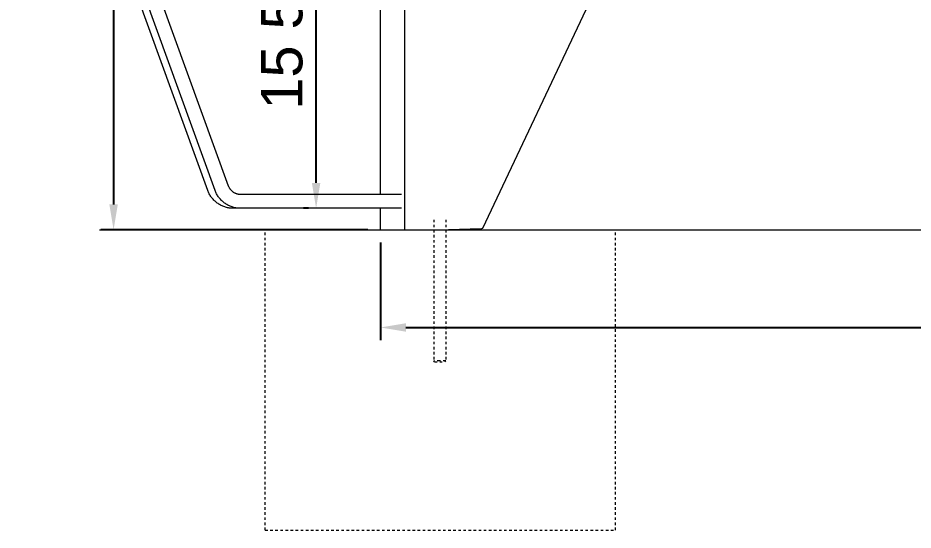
# Model space of a CAD drawing. Header units: inches. Extents: x -10 to 196, y -2 to 124.
# Drawn here: x -10.08 to 25.14, y 83.48 to 103.62 of the extents above; entities that cross this region are included whole.
import ezdxf

# ---------------------------------------------------------------- set-up
doc = ezdxf.new("R2010")
doc.units = ezdxf.units.IN
doc.linetypes.add('HIDDEN', pattern=[1.905, 1.27, -0.635])
for name, color, linetype, lineweight in [('ZANO_R', 7, 'Continuous', 0), ('ZANO_R_przerywana', 250, 'HIDDEN', 0), ('ZANO_W', 1, 'Continuous', 0)]:
    doc.layers.add(name, color=color, linetype=linetype, lineweight=lineweight)
doc.styles.get("Standard").update_dxf_attribs({"font": 'arial.ttf'})
doc.dimstyles.new('amerykanie', dxfattribs={"dimtxt": 50, "dimasz": 50, "dimexe": 0.5, "dimexo": 0.5, "dimgap": 1, "dimtad": 1, "dimdec": 0, "dimzin": 0, "dimlunit": 5, "dimtxsty": 'Standard', "dimcen": 0.09, "dimclrd": 1, "dimclre": 1, "dimclrt": 1, "dimazin": 0, "dimtfac": 1, "dimtdec": 0, "dimtmove": 0, "dimatfit": 3, "dimfxl": 1, "dimtzin": 0, "dimarcsym": 1})

# ---------------------------------------------------------------- blocks, each defined once
blk = doc.blocks.new('*D381')
at = {"layer": 'ZANO_W', "color": 1, "lineweight": -2}
for p, q in [((1.488, 111.463), (1.154, 111.463)), ((1.654, 97.135), (1.654, 110.463)), ((1.349, 96.135), (1.154, 96.135))]:
    blk.add_line(p, q, dxfattribs=at)
at = {"layer": 'ZANO_W', "color": 1}
for points in [[(1.821, 110.463), (1.488, 110.463), (1.654, 111.463)], [(1.488, 97.135), (1.821, 97.135), (1.654, 96.135)]]:
    blk.add_solid(points, dxfattribs=at)
at = {"layer": 'ZANO_W', "color": 1, "insert": (0.314, 103.799), "char_height": 1.625, "attachment_point": 5, "rotation": 90}
blk.add_mtext('15 5/16', dxfattribs=at)
blk = doc.blocks.new('*D383')
at = {"layer": 'ZANO_W', "color": 1, "lineweight": -2}
for p, q in [((4.189, 94.788), (4.189, 90.947)), ((113.585, 94.788), (113.585, 90.947)), ((5.189, 91.447), (112.585, 91.447))]:
    blk.add_line(p, q, dxfattribs=at)
at = {"layer": 'ZANO_W', "color": 1}
for points in [[(5.189, 91.614), (5.189, 91.28), (4.189, 91.447)], [(112.585, 91.28), (112.585, 91.614), (113.585, 91.447)]]:
    blk.add_solid(points, dxfattribs=at)
at = {"layer": 'ZANO_W', "color": 1, "insert": (58.887, 92.788), "char_height": 1.625, "attachment_point": 5}
blk.add_mtext('109 3/8', dxfattribs=at)
blk = doc.blocks.new('*D384')
at = {"layer": 'ZANO_W', "color": 1, "lineweight": -2}
for p, q in [((20.492, 123.77), (-6.812, 123.77)), ((-6.312, 122.77), (-6.312, 96.288)), ((3.689, 95.288), (-6.812, 95.288))]:
    blk.add_line(p, q, dxfattribs=at)
at = {"layer": 'ZANO_W', "color": 1}
for points in [[(-6.145, 122.77), (-6.479, 122.77), (-6.312, 123.77)], [(-6.479, 96.288), (-6.145, 96.288), (-6.312, 95.288)]]:
    blk.add_solid(points, dxfattribs=at)
at = {"layer": 'ZANO_W', "color": 1, "insert": (-7.652, 109.529), "char_height": 1.625, "attachment_point": 5, "rotation": 90}
blk.add_mtext('28 1/2', dxfattribs=at)
blk = doc.blocks.new('*D387')
at = {"layer": 'ZANO_W', "color": 1, "lineweight": -2}
blk.add_arc((159.99, 95.288), 5.938, 93.9709, 170.339, dxfattribs=at)
at = {"layer": 'ZANO_W', "color": 1}
for points in [[(159.576, 101.045), (159.581, 101.378), (160.578, 101.196)], [(153.97, 96.299), (154.302, 96.27), (154.052, 95.288)]]:
    blk.add_solid(points, dxfattribs=at)
at = {"layer": 'ZANO_W', "color": 1, "insert": (155.105, 100.683), "char_height": 1.625, "attachment_point": 5, "rotation": 42.155}
blk.add_mtext("95%%d41'", dxfattribs=at)

msp = doc.modelspace()

# ---------------------------------------------------------------- linework, layer by layer
at = {"layer": 'ZANO_R'}
for p, q in [((5.14992, 95.28803), (5.14992, 112.06044)), ((4.18949, 96.68587), (4.18949, 110.91213)), ((8.20698, 95.35352), (13.92673, 107.44233)), ((-5.20032, 106.40111), (-1.79984, 97.02232)), ((-2.60628, 96.83446), (-6.00676, 106.21326)), ((-2.31803, 96.83444), (-5.71852, 106.21323)), ((-2.59309, 96.7999), (-2.60628, 96.83446)), ((-2.30485, 96.79987), (-2.31803, 96.83444)), ((-1.79984, 97.02232), (-1.79352, 97.00572)), ((-1.79352, 97.00572), (-1.78663, 96.98934)), ((-1.78663, 96.98934), (-1.77918, 96.97322)), ((-1.77918, 96.97322), (-1.77117, 96.95737)), ((-1.77117, 96.95737), (-1.7626, 96.9418)), ((-1.7626, 96.9418), (-1.7535, 96.92654)), ((-1.7535, 96.92654), (-1.74388, 96.91161)), ((-1.74388, 96.91161), (-1.73373, 96.89703)), ((-1.73373, 96.89703), (-1.72309, 96.88281)), ((-1.72309, 96.88281), (-1.71196, 96.86896)), ((-1.71196, 96.86896), (-1.70034, 96.85552)), ((-1.70034, 96.85552), (-1.68827, 96.84249)), ((-1.68827, 96.84249), (-1.67575, 96.82988)), ((-2.57871, 96.76581), (-2.59309, 96.7999)), ((-2.56315, 96.73224), (-2.57871, 96.76581)), ((-2.54643, 96.69924), (-2.56315, 96.73224)), ((-2.52857, 96.66685), (-2.54643, 96.69924)), ((-2.50958, 96.63509), (-2.52857, 96.66685)), ((-2.4895, 96.60402), (-2.50958, 96.63509)), ((-2.46835, 96.57366), (-2.4895, 96.60402)), ((-2.44615, 96.54407), (-2.46835, 96.57366)), ((-2.42294, 96.51526), (-2.44615, 96.54407)), ((-2.39873, 96.48728), (-2.42294, 96.51526)), ((-2.37356, 96.46017), (-2.39873, 96.48728)), ((-2.29047, 96.76578), (-2.30485, 96.79987)), ((-2.27491, 96.73222), (-2.29047, 96.76578)), ((-2.25819, 96.69922), (-2.27491, 96.73222)), ((-2.24032, 96.66682), (-2.25819, 96.69922)), ((-2.22134, 96.63507), (-2.24032, 96.66682)), ((-2.20126, 96.60399), (-2.22134, 96.63507)), ((-2.18011, 96.57364), (-2.20126, 96.60399)), ((-2.15791, 96.54404), (-2.18011, 96.57364)), ((-2.13469, 96.51524), (-2.15791, 96.54404)), ((-2.11048, 96.48726), (-2.13469, 96.51524)), ((-2.08531, 96.46014), (-2.11048, 96.48726)), ((-1.67575, 96.82988), (-1.6628, 96.81773)), ((-1.6628, 96.81773), (-1.64943, 96.80603)), ((-1.64943, 96.80603), (-1.63566, 96.7948)), ((-1.63566, 96.7948), (-1.62151, 96.78407)), ((-1.62151, 96.78407), (-1.60699, 96.77383)), ((-1.60699, 96.77383), (-1.59212, 96.7641)), ((-1.59212, 96.7641), (-1.57693, 96.7549)), ((-1.57693, 96.7549), (-1.56142, 96.74624)), ((-1.56142, 96.74624), (-1.54562, 96.73812)), ((-1.54562, 96.73812), (-1.52954, 96.73056)), ((-1.52954, 96.73056), (-1.51321, 96.72357)), ((-1.51321, 96.72357), (-1.49665, 96.71714)), ((-1.49665, 96.71714), (-1.47987, 96.7113)), ((-1.47987, 96.7113), (-1.4629, 96.70605)), ((-1.4629, 96.70605), (-1.44576, 96.7014)), ((-1.44576, 96.7014), (-1.42846, 96.69735)), ((-1.42846, 96.69735), (-1.41103, 96.6939)), ((-1.41103, 96.6939), (-1.3935, 96.69106)), ((-1.3935, 96.69106), (-1.37587, 96.68884)), ((-1.37587, 96.68884), (-1.35818, 96.68723)), ((-1.35818, 96.68723), (-1.34044, 96.68624)), ((-1.34044, 96.68624), (-1.32268, 96.68587)), ((-1.32268, 96.68587), (-1.32181, 96.68587)), ((-1.32181, 96.68587), (5.01778, 96.68587)), ((-2.34746, 96.43395), (-2.37356, 96.46017)), ((-2.32046, 96.40865), (-2.34746, 96.43395)), ((-2.29259, 96.38432), (-2.32046, 96.40865)), ((-2.2639, 96.36097), (-2.29259, 96.38432)), ((-2.2344, 96.33863), (-2.2639, 96.36097)), ((-2.20415, 96.31734), (-2.2344, 96.33863)), ((-2.17317, 96.29712), (-2.20415, 96.31734)), ((-2.1415, 96.27799), (-2.17317, 96.29712)), ((-2.10918, 96.25997), (-2.1415, 96.27799)), ((-2.07626, 96.2431), (-2.10918, 96.25997)), ((-2.05921, 96.43392), (-2.08531, 96.46014)), ((-2.04277, 96.22738), (-2.07626, 96.2431)), ((-2.03221, 96.40863), (-2.05921, 96.43392)), ((-2.00875, 96.21285), (-2.04277, 96.22738)), ((-2.00435, 96.38429), (-2.03221, 96.40863)), ((-1.97424, 96.1995), (-2.00875, 96.21285)), ((-1.97565, 96.36094), (-2.00435, 96.38429)), ((-1.94616, 96.33861), (-1.97565, 96.36094)), ((-1.93929, 96.18737), (-1.97424, 96.1995)), ((-1.9159, 96.31732), (-1.94616, 96.33861)), ((-1.90393, 96.17647), (-1.93929, 96.18737)), ((-1.88492, 96.29709), (-1.9159, 96.31732)), ((-1.86822, 96.16681), (-1.90393, 96.17647)), ((-1.85325, 96.27796), (-1.88492, 96.29709)), ((-1.83219, 96.1584), (-1.86822, 96.16681)), ((-1.82094, 96.25995), (-1.85325, 96.27796)), ((-1.79589, 96.15125), (-1.83219, 96.1584)), ((-1.78802, 96.24308), (-1.82094, 96.25995)), ((-1.75937, 96.14537), (-1.79589, 96.15125)), ((-1.75452, 96.22736), (-1.78802, 96.24308)), ((-1.72266, 96.14077), (-1.75937, 96.14537)), ((-1.7205, 96.21282), (-1.75452, 96.22736)), ((-1.68581, 96.13746), (-1.72266, 96.14077)), ((-1.686, 96.19948), (-1.7205, 96.21282)), ((-1.65104, 96.18735), (-1.686, 96.19948)), ((-1.64887, 96.13543), (-1.68581, 96.13746)), ((-1.61569, 96.17645), (-1.65104, 96.18735)), ((-1.61188, 96.13469), (-1.64887, 96.13543)), ((-1.57998, 96.16678), (-1.61569, 96.17645)), ((-1.61005, 96.13469), (-1.61188, 96.13469)), ((-1.32364, 96.13469), (-1.61005, 96.13469)), ((-1.54395, 96.15837), (-1.57998, 96.16678)), ((-1.50765, 96.15122), (-1.54395, 96.15837)), ((-1.47112, 96.14535), (-1.50765, 96.15122)), ((-1.43441, 96.14075), (-1.47112, 96.14535)), ((-1.39757, 96.13743), (-1.43441, 96.14075)), ((-1.36063, 96.1354), (-1.39757, 96.13743)), ((-1.32364, 96.13466), (-1.36063, 96.1354)), ((-1.32181, 96.13466), (-1.32364, 96.13466)), ((5.01777, 96.13466), (-1.32181, 96.13466)), ((4.18949, 95.28803), (4.18949, 96.13466)), ((-0.35118, 95.28803), (13.42897, 95.28803)), ((8.15242, 95.3223), (6.85859, 95.28803)), ((8.00259, 95.31833), (8.00259, 95.28803)), ((8.15242, 95.3223), (8.20698, 95.35352))]:
    msp.add_line(p, q, dxfattribs=at)
msp.add_lwpolyline([(-6.86935, 95.28803), (193.31392, 95.28803)], dxfattribs=at)
at = {"layer": 'ZANO_R_przerywana', "ltscale": 0.05}
for p, q in [((6.27864, 95.68569), (6.27864, 90.1289)), ((6.75111, 95.68569), (6.75111, 90.1289)), ((-0.35118, 83.47648), (-0.35118, 95.28803)), ((13.42897, 83.47648), (13.42897, 95.28803)), ((6.3166, 90.09095), (6.27864, 90.1289)), ((6.51487, 90.1289), (6.27864, 90.1289)), ((6.3166, 90.09095), (6.51487, 90.09095)), ((6.75111, 90.1289), (6.51487, 90.1289)), ((6.51487, 90.09095), (6.71315, 90.09095)), ((6.71315, 90.09095), (6.75111, 90.1289)), ((-0.35118, 83.47648), (13.42897, 83.47648))]:
    msp.add_line(p, q, dxfattribs=at)

# ---------------------------------------------------------------- dimensions: what is measured, and where the dimension line sits
at = {"layer": 'ZANO_W'}
for base, p1, p2, picture, middle in [((-6.31215, 95.28803), (20.99207, 123.76955), (4.18949, 95.28803), '*D384', (-7.65236, 109.52879)), ((1.65431, 111.46335), (1.84851, 96.13467), (1.98768, 111.46335), '*D381', (0.3141, 103.79901))]:
    dim = msp.add_linear_dim(base=base, p1=p1, p2=p2, angle=90, dimstyle='amerykanie', override={"dimtxt": 1.625, "dimasz": 1, "dimgap": 0.5, "dimdec": 4, "dimaunit": 1, "dimadec": 1, "dimtdec": 4, "dimtmove": 1, "dimfrac": 2}, dxfattribs=at)
    dim.commit()
    dim.dimension.update_dxf_attribs({"geometry": picture, "text_midpoint": middle})
dim = msp.add_angular_dim_2l(base=(157.36756, 100.61533), line1=((2.04347, 95.28803), (194.03215, 95.28803)), line2=((159.99227, 95.31398), (161.71743, 112.62819)), dimstyle='amerykanie', override={"dimtxt": 1.625, "dimasz": 1, "dimgap": 0.5, "dimdec": 4, "dimaunit": 1, "dimadec": 1, "dimtdec": 4, "dimtmove": 1, "dimfrac": 2}, dxfattribs=at)
dim.commit()
dim.dimension.update_dxf_attribs({"geometry": '*D387', "text_midpoint": (155.10523, 100.68335)})
dim = msp.add_linear_dim(base=(113.58525, 91.44707), p1=(4.18949, 95.28803), p2=(113.58525, 95.28803), dimstyle='amerykanie', override={"dimtxt": 1.625, "dimasz": 1, "dimgap": 0.5, "dimdec": 4, "dimaunit": 1, "dimadec": 1, "dimtdec": 4, "dimtmove": 1, "dimfrac": 2}, dxfattribs=at)
dim.commit()
dim.dimension.update_dxf_attribs({"geometry": '*D383', "text_midpoint": (58.88737, 92.78783)})

doc.saveas('drawing.dxf')
